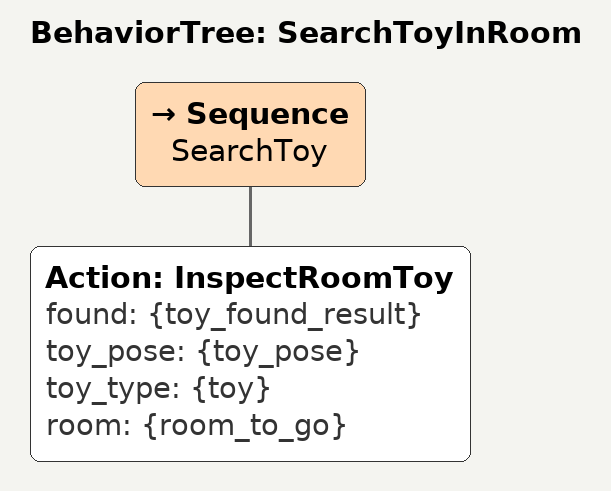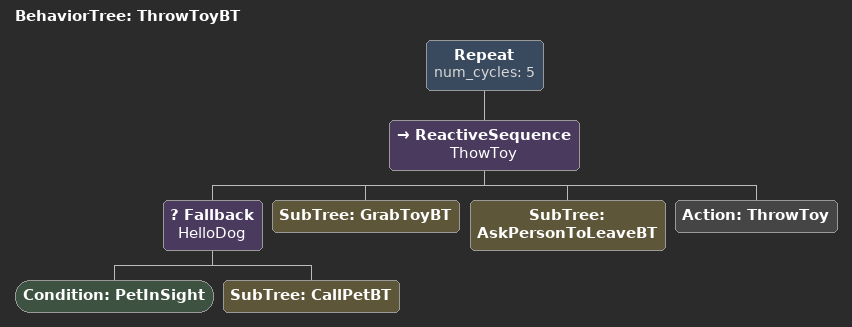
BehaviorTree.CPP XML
<BehaviorTree ID="SearchToyInRoom">
    <Sequence name="SearchToy">
        <Action ID="InspectRoomToy" found="{toy_found_result}" toy_pose="{toy_pose}" toy_type="{toy}" room="{room_to_go}"/>
    </Sequence>
</BehaviorTree>

<BehaviorTree ID="ThrowToyBT">
    <Repeat num_cycles="5">
        <ReactiveSequence name="ThowToy">
            <Fallback name="HelloDog">
                <Condition ID="PetInSight"/>
                <SubTree ID="CallPetBT"/>
            </Fallback>
            <SubTree ID="GrabToyBT"/>
            <SubTree ID="AskPersonToLeaveBT"/>
            <Action ID="ThrowToy"/>
        </ReactiveSequence>
    </Repeat>
</BehaviorTree>
